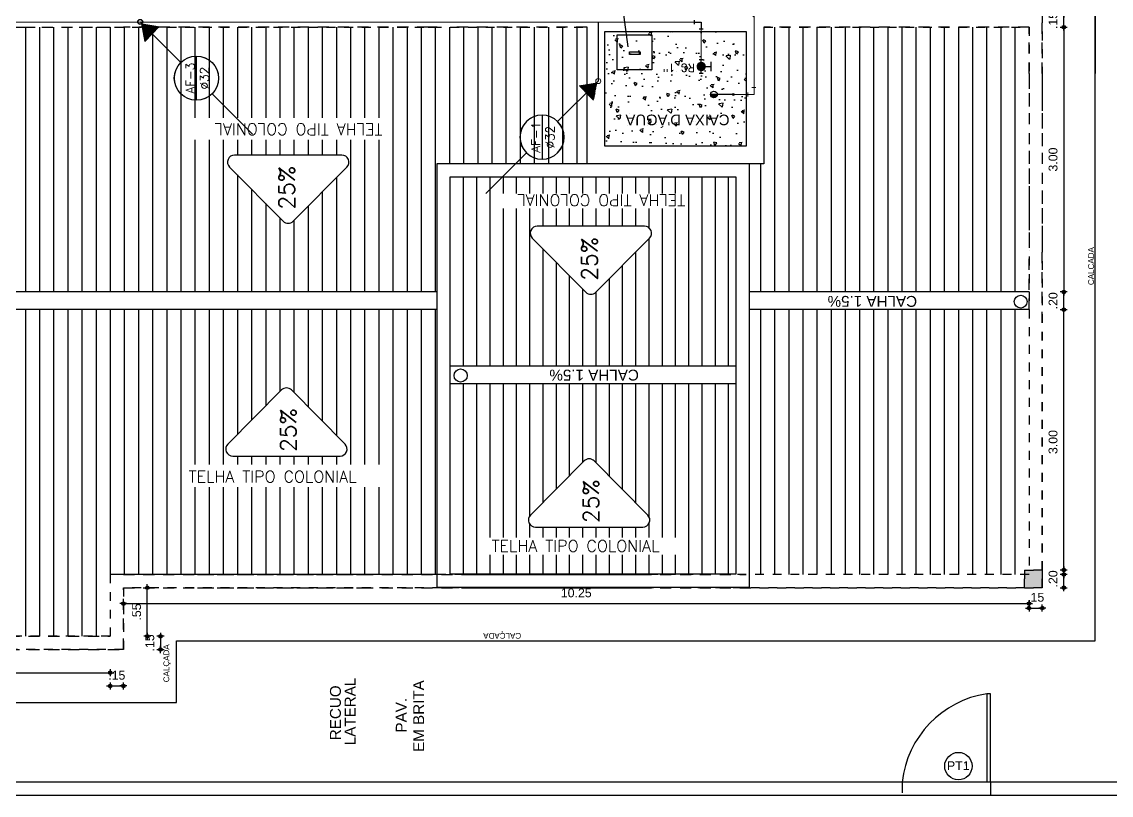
# Model space of a CAD drawing. Header units: millimetres. Extents: x 2426 to 2585, y 1215 to 1309.
# Drawn here: x 2520.18 to 2532.51, y 1295.84 to 1304.6 of the extents above; entities that cross this region are included whole.
import ezdxf
from ezdxf.enums import TextEntityAlignment as Align

# ---------------------------------------------------------------- set-up
doc = ezdxf.new("R2010")
doc.units = ezdxf.units.MM
for name, pattern in [('DASHED', [0.75, 0.5, -0.25]), ('HIDDEN', [0.375, 0.25, -0.125]), ('HIDDEN2', [0.1875, 0.125, -0.0625])]:
    doc.linetypes.add(name, pattern=pattern)
for name, color, linetype in [('02', 2, 'Continuous'), ('A-PEN-08', 8, 'Continuous'), ('A-PEN-B', 5, 'Continuous'), ('A-PEN-C', 4, 'Continuous'), ('A-PEN-G', 3, 'Continuous'), ('A-PEN-M', 6, 'Continuous'), ('CONEXAO_AG_FRIA', 3, 'Continuous'), ('CONEXÃO_HIDRÁULICA', 2, 'Continuous'), ('COTAS', 7, 'Continuous'), ('DIVERSOS', 4, 'Continuous'), ('HATCH', 8, 'Continuous'), ('proj', 8, 'HIDDEN'), ('SIMBOLOS_AGUA', 3, 'Continuous'), ('texto pequeno', 3, 'Continuous'), ('TEXTO2', 3, 'Continuous'), ('TUBULAÇÃO_HIDRÁULICA', 5, 'Continuous'), ('TXT_0', 7, 'Continuous')]:
    doc.layers.add(name, color=color, linetype=linetype)
doc.styles.add('ADITIVOCAD', font='ROMANS.shx')
doc.styles.add('CARIMBO_DADOS', font='arial.ttf', dxfattribs={"height": 0.1})
doc.styles.add('ROMANS', font='romans', dxfattribs={"height": 0.1})
doc.styles.add('SANSSERIF', font='sas_____.pfb', dxfattribs={"height": 1})
doc.dimstyles.new('COTAS_EXTERNAS', dxfattribs={"dimtxt": 0.1, "dimasz": 0.01, "dimexe": 0, "dimexo": 0, "dimgap": 0.07, "dimtad": 1, "dimzin": 5, "dimdsep": 46, "dimtxsty": 'CARIMBO_DADOS', "dimblk1": 'CIRCULOS', "dimblk2": 'CIRCULOS', "dimsah": 1, "dimcen": 0, "dimse1": 1, "dimse2": 1, "dimclrd": 8, "dimclre": 8, "dimclrt": 230, "dimadec": 0, "dimazin": 0, "dimtfac": 100, "dimtix": 1, "dimtmove": 2, "dimatfit": 3, "dimldrblk": 'CIRCULOS', "dimfxl": 0, "dimtolj": 1, "dimtzin": 5, "dimarcsym": 0})

# ---------------------------------------------------------------- blocks, each defined once
blk = doc.blocks.new('ADC_SETA3')
blk.add_lwpolyline([(-0.3034, 0), (0.3034, 0, 0.668179), (0.3317, 0.0683), (0.0283, 0.3746, 0.414214), (-0.0283, 0.3746), (-0.3317, 0.0683, 0.668179), (-0.3034, 0), (-0.3034, 0)], format="xyb")
blk = doc.blocks.new('CIRCULOS')
at = {"layer": 'A-PEN-M'}
for p, q in [((-4, 0), (4, 0)), ((0, 4), (0, -4))]:
    blk.add_line(p, q, dxfattribs=at)
for radius in [2, 1]:
    blk.add_circle((0, 0), radius, dxfattribs=at)
blk = doc.blocks.new('*D138')
at = {"layer": 'A-PEN-B', "color": 8, "lineweight": -2, "ltscale": 0.25, "transparency": 16777216}
blk.add_line((2515.04, 1297.227), (2521.17, 1297.227), dxfattribs=at)
at = {"layer": 'Defpoints', "color": 0, "ltscale": 0.25, "transparency": 16777216}
for p in [(2515.03, 1297.64), (2521.18, 1297.64), (2521.18, 1297.227)]:
    blk.add_point(p, dxfattribs=at)
at = {"layer": 'A-PEN-B', "color": 8, "lineweight": -2, "ltscale": 0.25, "transparency": 16777216, "xscale": 0.01, "yscale": 0.01, "zscale": 0.01, "rotation": 180}
blk.add_blockref('CIRCULOS', (2515.03, 1297.227), dxfattribs=at)
at = {"layer": 'A-PEN-B', "color": 8, "lineweight": -2, "ltscale": 0.25, "transparency": 16777216, "xscale": 0.01, "yscale": 0.01, "zscale": 0.01}
blk.add_blockref('CIRCULOS', (2521.18, 1297.227), dxfattribs=at)
at = {"layer": 'A-PEN-B', "color": 230, "ltscale": 0.25, "transparency": 16777216, "insert": (2518.105, 1297.348), "char_height": 0.1, "attachment_point": 5, "style": 'CARIMBO_DADOS'}
blk.add_mtext('\\A1;6.15', dxfattribs=at)
blk = doc.blocks.new('*D198')
at = {"layer": 'A-PEN-B', "color": 8, "lineweight": -2, "ltscale": 0.25, "transparency": 16777216}
blk.add_line((2521.6, 1297.65), (2521.6, 1298.18), dxfattribs=at)
at = {"layer": 'Defpoints', "color": 0, "ltscale": 0.25, "transparency": 16777216}
for p in [(2521.33, 1298.19), (2521.6, 1298.19), (2521.18, 1297.64)]:
    blk.add_point(p, dxfattribs=at)
at = {"layer": 'A-PEN-B', "color": 8, "lineweight": -2, "ltscale": 0.25, "transparency": 16777216, "xscale": 0.01, "yscale": 0.01, "zscale": 0.01}
for p, rotation in [((2521.6, 1298.19), 90), ((2521.6, 1297.64), 270)]:
    blk.add_blockref('CIRCULOS', p, dxfattribs=dict(at, rotation=rotation))
at = {"layer": 'A-PEN-B', "color": 230, "ltscale": 0.25, "transparency": 16777216, "insert": (2521.48, 1297.915), "char_height": 0.1, "attachment_point": 5, "rotation": 90, "style": 'CARIMBO_DADOS'}
blk.add_mtext('\\A1;.55', dxfattribs=at)
blk = doc.blocks.new('*D199')
at = {"layer": 'A-PEN-B', "color": 8, "lineweight": -2, "ltscale": 0.25, "transparency": 16777216}
blk.add_line((2521.34, 1298.01), (2531.57, 1298.01), dxfattribs=at)
at = {"layer": 'Defpoints', "color": 0, "ltscale": 0.25, "transparency": 16777216}
for p in [(2531.58, 1298.34), (2521.33, 1298.19), (2531.58, 1298.01)]:
    blk.add_point(p, dxfattribs=at)
at = {"layer": 'A-PEN-B', "color": 8, "lineweight": -2, "ltscale": 0.25, "transparency": 16777216, "xscale": 0.01, "yscale": 0.01, "zscale": 0.01, "rotation": 180}
blk.add_blockref('CIRCULOS', (2521.33, 1298.01), dxfattribs=at)
at = {"layer": 'A-PEN-B', "color": 8, "lineweight": -2, "ltscale": 0.25, "transparency": 16777216, "xscale": 0.01, "yscale": 0.01, "zscale": 0.01}
blk.add_blockref('CIRCULOS', (2531.58, 1298.01), dxfattribs=at)
at = {"layer": 'A-PEN-B', "color": 230, "ltscale": 0.25, "transparency": 16777216, "insert": (2526.455, 1298.131), "char_height": 0.1, "attachment_point": 5, "style": 'CARIMBO_DADOS'}
blk.add_mtext('\\A1;10.25', dxfattribs=at)
blk = doc.blocks.new('*D139')
at = {"layer": 'A-PEN-B', "color": 8, "lineweight": -2, "ltscale": 0.25, "transparency": 16777216}
blk.add_line((2531.973, 1298.35), (2531.973, 1301.33), dxfattribs=at)
at = {"layer": 'Defpoints', "color": 0, "ltscale": 0.25, "transparency": 16777216}
for p in [(2531.728, 1301.34), (2531.973, 1301.34), (2531.58, 1298.34)]:
    blk.add_point(p, dxfattribs=at)
at = {"layer": 'A-PEN-B', "color": 8, "lineweight": -2, "ltscale": 0.25, "transparency": 16777216, "xscale": 0.01, "yscale": 0.01, "zscale": 0.01}
for p, rotation in [((2531.973, 1301.34), 90), ((2531.973, 1298.34), 270)]:
    blk.add_blockref('CIRCULOS', p, dxfattribs=dict(at, rotation=rotation))
at = {"layer": 'A-PEN-B', "color": 230, "ltscale": 0.25, "transparency": 16777216, "insert": (2531.852, 1299.84), "char_height": 0.1, "attachment_point": 5, "rotation": 90, "style": 'CARIMBO_DADOS'}
blk.add_mtext('\\A1;3.00', dxfattribs=at)
blk = doc.blocks.new('*D200')
at = {"layer": 'A-PEN-B', "color": 8, "lineweight": -2, "ltscale": 0.25, "transparency": 16777216}
for p, q in [((2531.973, 1301.55), (2531.973, 1301.56)), ((2531.973, 1301.34), (2531.973, 1301.54)), ((2531.973, 1301.33), (2531.973, 1301.32))]:
    blk.add_line(p, q, dxfattribs=at)
at = {"layer": 'Defpoints', "color": 0, "ltscale": 0.25, "transparency": 16777216}
for p in [(2531.58, 1301.54), (2531.973, 1301.54), (2531.58, 1301.34)]:
    blk.add_point(p, dxfattribs=at)
at = {"layer": 'A-PEN-B', "color": 8, "lineweight": -2, "ltscale": 0.25, "transparency": 16777216, "xscale": 0.01, "yscale": 0.01, "zscale": 0.01}
for p, rotation in [((2531.973, 1301.54), 270), ((2531.973, 1301.34), 90)]:
    blk.add_blockref('CIRCULOS', p, dxfattribs=dict(at, rotation=rotation))
at = {"layer": 'A-PEN-B', "color": 230, "ltscale": 0.25, "transparency": 16777216, "insert": (2531.852, 1301.44), "char_height": 0.1, "attachment_point": 5, "rotation": 90, "style": 'CARIMBO_DADOS'}
blk.add_mtext('\\A1;.20', dxfattribs=at)
blk = doc.blocks.new('*D201')
at = {"layer": 'A-PEN-B', "color": 8, "lineweight": -2, "ltscale": 0.25, "transparency": 16777216}
blk.add_line((2531.973, 1304.53), (2531.973, 1301.55), dxfattribs=at)
at = {"layer": 'Defpoints', "color": 0, "ltscale": 0.25, "transparency": 16777216}
for p in [(2531.58, 1304.54), (2531.58, 1301.54), (2531.973, 1301.54)]:
    blk.add_point(p, dxfattribs=at)
at = {"layer": 'A-PEN-B', "color": 8, "lineweight": -2, "ltscale": 0.25, "transparency": 16777216, "xscale": 0.01, "yscale": 0.01, "zscale": 0.01}
for p, rotation in [((2531.973, 1304.54), 90), ((2531.973, 1301.54), 270)]:
    blk.add_blockref('CIRCULOS', p, dxfattribs=dict(at, rotation=rotation))
at = {"layer": 'A-PEN-B', "color": 230, "ltscale": 0.25, "transparency": 16777216, "insert": (2531.852, 1303.04), "char_height": 0.1, "attachment_point": 5, "rotation": 90, "style": 'CARIMBO_DADOS'}
blk.add_mtext('\\A1;3.00', dxfattribs=at)
blk = doc.blocks.new('*D140')
at = {"layer": 'A-PEN-B', "color": 8, "lineweight": -2, "ltscale": 0.25, "transparency": 16777216}
blk.add_line((2531.57, 1305.067), (2515.04, 1305.067), dxfattribs=at)
at = {"layer": 'Defpoints', "color": 0, "ltscale": 0.25, "transparency": 16777216}
for p in [(2515.03, 1305.067), (2515.03, 1304.54), (2531.58, 1304.54)]:
    blk.add_point(p, dxfattribs=at)
at = {"layer": 'A-PEN-B', "color": 8, "lineweight": -2, "ltscale": 0.25, "transparency": 16777216, "xscale": 0.01, "yscale": 0.01, "zscale": 0.01, "rotation": 180}
blk.add_blockref('CIRCULOS', (2515.03, 1305.067), dxfattribs=at)
at = {"layer": 'A-PEN-B', "color": 8, "lineweight": -2, "ltscale": 0.25, "transparency": 16777216, "xscale": 0.01, "yscale": 0.01, "zscale": 0.01}
blk.add_blockref('CIRCULOS', (2531.58, 1305.067), dxfattribs=at)
at = {"layer": 'A-PEN-B', "color": 230, "ltscale": 0.25, "transparency": 16777216, "insert": (2523.305, 1305.188), "char_height": 0.1, "attachment_point": 5, "style": 'CARIMBO_DADOS'}
blk.add_mtext('\\A1;16.55', dxfattribs=at)
blk = doc.blocks.new('*D202')
at = {"layer": 'A-PEN-B', "color": 8, "lineweight": -2, "ltscale": 0.25, "transparency": 16777216}
for p, q in [((2531.973, 1304.7), (2531.973, 1304.71)), ((2531.973, 1304.54), (2531.973, 1304.69)), ((2531.973, 1304.53), (2531.973, 1304.52))]:
    blk.add_line(p, q, dxfattribs=at)
at = {"layer": 'Defpoints', "color": 0, "ltscale": 0.25, "transparency": 16777216}
for p in [(2531.58, 1304.69), (2531.973, 1304.69), (2531.58, 1304.54)]:
    blk.add_point(p, dxfattribs=at)
at = {"layer": 'A-PEN-B', "color": 8, "lineweight": -2, "ltscale": 0.25, "transparency": 16777216, "xscale": 0.01, "yscale": 0.01, "zscale": 0.01}
for p, rotation in [((2531.973, 1304.69), 270), ((2531.973, 1304.54), 90)]:
    blk.add_blockref('CIRCULOS', p, dxfattribs=dict(at, rotation=rotation))
at = {"layer": 'A-PEN-B', "color": 230, "ltscale": 0.25, "transparency": 16777216, "insert": (2531.852, 1304.615), "char_height": 0.1, "attachment_point": 5, "rotation": 90, "style": 'CARIMBO_DADOS'}
blk.add_mtext('\\A1;.15', dxfattribs=at)
blk = doc.blocks.new('*D141')
at = {"layer": 'A-PEN-B', "color": 8, "lineweight": -2, "ltscale": 0.25, "transparency": 16777216}
for p, q in [((2531.57, 1305.07), (2531.56, 1305.07)), ((2531.58, 1305.07), (2531.73, 1305.07)), ((2531.74, 1305.07), (2531.75, 1305.07))]:
    blk.add_line(p, q, dxfattribs=at)
at = {"layer": 'Defpoints', "color": 0, "ltscale": 0.25, "transparency": 16777216}
for p in [(2531.73, 1305.07), (2531.73, 1304.543), (2531.58, 1304.393)]:
    blk.add_point(p, dxfattribs=at)
at = {"layer": 'A-PEN-B', "color": 8, "lineweight": -2, "ltscale": 0.25, "transparency": 16777216, "xscale": 0.01, "yscale": 0.01, "zscale": 0.01}
blk.add_blockref('CIRCULOS', (2531.58, 1305.07), dxfattribs=at)
at = {"layer": 'A-PEN-B', "color": 8, "lineweight": -2, "ltscale": 0.25, "transparency": 16777216, "xscale": 0.01, "yscale": 0.01, "zscale": 0.01, "rotation": 180}
blk.add_blockref('CIRCULOS', (2531.73, 1305.07), dxfattribs=at)
at = {"layer": 'A-PEN-B', "color": 230, "ltscale": 0.25, "transparency": 16777216, "insert": (2531.655, 1305.191), "char_height": 0.1, "attachment_point": 5, "style": 'CARIMBO_DADOS'}
blk.add_mtext('\\A1;.15', dxfattribs=at)
blk = doc.blocks.new('*D203')
at = {"layer": 'A-PEN-B', "color": 8, "lineweight": -2, "ltscale": 0.25, "transparency": 16777216}
for p, q in [((2521.75, 1297.65), (2521.75, 1297.66)), ((2521.75, 1297.64), (2521.75, 1297.49)), ((2521.75, 1297.48), (2521.75, 1297.47))]:
    blk.add_line(p, q, dxfattribs=at)
at = {"layer": 'Defpoints', "color": 0, "ltscale": 0.25, "transparency": 16777216}
for p in [(2521.18, 1297.64), (2521.33, 1297.49), (2521.75, 1297.49)]:
    blk.add_point(p, dxfattribs=at)
at = {"layer": 'A-PEN-B', "color": 8, "lineweight": -2, "ltscale": 0.25, "transparency": 16777216, "xscale": 0.01, "yscale": 0.01, "zscale": 0.01}
for p, rotation in [((2521.75, 1297.64), 270), ((2521.75, 1297.49), 90)]:
    blk.add_blockref('CIRCULOS', p, dxfattribs=dict(at, rotation=rotation))
at = {"layer": 'A-PEN-B', "color": 230, "ltscale": 0.25, "transparency": 16777216, "insert": (2521.629, 1297.565), "char_height": 0.1, "attachment_point": 5, "rotation": 90, "style": 'CARIMBO_DADOS'}
blk.add_mtext('\\A1;.15', dxfattribs=at)
blk = doc.blocks.new('*D204')
at = {"layer": 'A-PEN-B', "color": 8, "lineweight": -2, "ltscale": 0.25, "transparency": 16777216}
for p, q in [((2521.17, 1297.077), (2521.16, 1297.077)), ((2521.18, 1297.077), (2521.33, 1297.077)), ((2521.34, 1297.077), (2521.35, 1297.077))]:
    blk.add_line(p, q, dxfattribs=at)
at = {"layer": 'Defpoints', "color": 0, "ltscale": 0.25, "transparency": 16777216}
for p in [(2521.18, 1297.64), (2521.33, 1297.49), (2521.33, 1297.077)]:
    blk.add_point(p, dxfattribs=at)
at = {"layer": 'A-PEN-B', "color": 8, "lineweight": -2, "ltscale": 0.25, "transparency": 16777216, "xscale": 0.01, "yscale": 0.01, "zscale": 0.01}
blk.add_blockref('CIRCULOS', (2521.18, 1297.077), dxfattribs=at)
at = {"layer": 'A-PEN-B', "color": 8, "lineweight": -2, "ltscale": 0.25, "transparency": 16777216, "xscale": 0.01, "yscale": 0.01, "zscale": 0.01, "rotation": 180}
blk.add_blockref('CIRCULOS', (2521.33, 1297.077), dxfattribs=at)
at = {"layer": 'A-PEN-B', "color": 230, "ltscale": 0.25, "transparency": 16777216, "insert": (2521.255, 1297.198), "char_height": 0.1, "attachment_point": 5, "style": 'CARIMBO_DADOS'}
blk.add_mtext('\\A1;.15', dxfattribs=at)
blk = doc.blocks.new('*D205')
at = {"layer": 'A-PEN-B', "color": 8, "lineweight": -2, "ltscale": 0.25, "transparency": 16777216}
for p, q in [((2531.973, 1298.4), (2531.973, 1298.41)), ((2531.973, 1298.19), (2531.973, 1298.39)), ((2531.973, 1298.18), (2531.973, 1298.17))]:
    blk.add_line(p, q, dxfattribs=at)
at = {"layer": 'Defpoints', "color": 0, "ltscale": 0.25, "transparency": 16777216}
for p in [(2531.73, 1298.39), (2531.973, 1298.39), (2531.73, 1298.19)]:
    blk.add_point(p, dxfattribs=at)
at = {"layer": 'A-PEN-B', "color": 8, "lineweight": -2, "ltscale": 0.25, "transparency": 16777216, "xscale": 0.01, "yscale": 0.01, "zscale": 0.01}
for p, rotation in [((2531.973, 1298.39), 270), ((2531.973, 1298.19), 90)]:
    blk.add_blockref('CIRCULOS', p, dxfattribs=dict(at, rotation=rotation))
at = {"layer": 'A-PEN-B', "color": 230, "ltscale": 0.25, "transparency": 16777216, "insert": (2531.852, 1298.29), "char_height": 0.1, "attachment_point": 5, "rotation": 90, "style": 'CARIMBO_DADOS'}
blk.add_mtext('\\A1;.20', dxfattribs=at)
blk = doc.blocks.new('*D206')
at = {"layer": 'A-PEN-B', "color": 8, "lineweight": -2, "ltscale": 0.25, "transparency": 16777216}
for p, q in [((2531.57, 1297.96), (2531.56, 1297.96)), ((2531.58, 1297.96), (2531.73, 1297.96)), ((2531.74, 1297.96), (2531.75, 1297.96))]:
    blk.add_line(p, q, dxfattribs=at)
at = {"layer": 'Defpoints', "color": 0, "ltscale": 0.25, "transparency": 16777216}
for p in [(2531.58, 1298.34), (2531.73, 1298.29), (2531.73, 1297.96)]:
    blk.add_point(p, dxfattribs=at)
at = {"layer": 'A-PEN-B', "color": 8, "lineweight": -2, "ltscale": 0.25, "transparency": 16777216, "xscale": 0.01, "yscale": 0.01, "zscale": 0.01}
blk.add_blockref('CIRCULOS', (2531.58, 1297.96), dxfattribs=at)
at = {"layer": 'A-PEN-B', "color": 8, "lineweight": -2, "ltscale": 0.25, "transparency": 16777216, "xscale": 0.01, "yscale": 0.01, "zscale": 0.01, "rotation": 180}
blk.add_blockref('CIRCULOS', (2531.73, 1297.96), dxfattribs=at)
at = {"layer": 'A-PEN-B', "color": 230, "ltscale": 0.25, "transparency": 16777216, "insert": (2531.655, 1298.081), "char_height": 0.1, "attachment_point": 5, "style": 'CARIMBO_DADOS'}
blk.add_mtext('\\A1;.15', dxfattribs=at)
blk = doc.blocks.new('Adh_BalaoAf')
for p, q in [((0, 0), (0.65, 0)), ((1.8, 0), (1.15, 0))]:
    blk.add_line(p, q)
blk.add_circle((0.9, 0), 0.25)
blk = doc.blocks.new('Adh_Afn')
blk.add_line((-0.25, 0), (0.25, 0))
blk.add_circle((0, 0), 0.25)
at = {"flags": 8}
for tag, p in [('$AF', (0, 0.07)), ('$DIAM', (0, -0.091))]:
    blk.add_attdef(tag, text='', height=0.1, dxfattribs=at).set_placement(p, align=Align.MIDDLE)
blk = doc.blocks.new('Adh_hicol0')
for radius in [0.559, 0.515]:
    blk.add_circle((0, 0), radius)
blk = doc.blocks.new('ADH_TOR_BOIA')
for points in [[(-0.01, 0, 1), (0.01, 0, 1)], [(0.181, 0), (0.256, 0, 1)]]:
    blk.add_hatch(color=256).paths.add_polyline_path(points)
blk.add_line((0.01, 0), (0.256, 0))
for centre, radius in [((0, 0), 0.0103), ((0.219, 0), 0.0375)]:
    blk.add_circle(centre, radius)
blk = doc.blocks.new('Adh_acs_rg')
h = blk.add_hatch()
h.set_pattern_fill('_U', color=256, scale=0.002, angle=45, style=0, double=1)
h.set_pattern_definition([(45, (-7.4131718, -5.1711377), (-0.00141421356, 0.00141421356), []), (135, (-7.4131718, -5.1711377), (-0.00141421356, -0.00141421356), [])])
h.paths.add_polyline_path([(-0.046, 0, 1), (0.046, 0, 1)])
for p, q in [((-0.078, 0.022), (-0.078, -0.022)), ((0.053, 0.108), (-0.053, 0.108)), ((0, 0.046), (0, 0.108)), ((0.078, -0.022), (0.078, 0.022)), ((-0.078, 0), (-0.046, 0)), ((0.046, 0), (0.078, 0))]:
    blk.add_line(p, q)
blk.add_circle((0, 0), 0.046)
blk = doc.blocks.new('j90')
at = {"layer": 'CONEXÃO_HIDRÁULICA'}
for p, q in [((-0.075, -0.0225), (-0.075, 0.0225)), ((-0.075, 0), (0, 0)), ((-0.0225, -0.075), (0.0225, -0.075)), ((0, 0), (0, -0.075))]:
    blk.add_line(p, q, dxfattribs=at)

msp = doc.modelspace()

# ---------------------------------------------------------------- hatches: boundary and pattern name
at = {"layer": 'A-PEN-B', "linetype": 'HIDDEN2', "ltscale": 0.25}
h = msp.add_hatch(color=252, dxfattribs=at)
h.dxf.hatch_style = 1
h.paths.add_polyline_path([(2531.53, 1298.19), (2531.53, 1298.39), (2531.73, 1298.39), (2531.73, 1298.19)])
at = {"layer": 'DIVERSOS'}
h = msp.add_hatch(dxfattribs=at)
h.set_pattern_fill('AR-CONC', color=252, scale=0.002, angle=90, style=0)
h.set_pattern_definition([(140, (3825.05508, -66.50075), (0.03187817, 0.36436934), [0.0381, -0.4191]), (85, (3825.05508, -66.50075), (-0.382113286, -0.07048565), [0.03048, -0.33528]), (190.451, (3825.05774, -66.4704), (-0.350233376, 0.293885003), [0.03238, -0.35618]), (136.1842, (3824.9535, -66.50075), (0.08408466, 0.54215808), [0.05715, -0.62865]), (186.6356, (3824.9605, -66.4556), (-0.49485111, 0.47480847), [0.04857, -0.53427]), (81.184, (3824.9535, -66.50075), (-0.49485024, 0.47480921), [0.04572, -0.50292]), (111, (3824.97888, -66.44995), (0.204531037, 0.30322976), [0.0381, -0.4191]), (56, (3824.97888, -66.44995), (-0.36837593, 0.12360406), [0.03048, -0.33528]), (161.4514, (3824.99592, -66.4247), (-0.163845715, 0.42683298), [0.03238, -0.35618]), (127.5, (3825.05508, -66.50075), (-0.169110078, 0.0061772065), [0, -0.331216, 0, -0.34036, 0, -0.33655]), (97.5, (3825.05508, -66.50075), (-0.20036115, 0.133639325), [0, -0.194056, 0, -0.323596, 0, -0.12827]), (57.5, (3825.05508, -66.61404), (0.011457488, 0.27118119), [0, -0.127, 0, -0.39624, 0, -0.52578]), (47.5, (3825.05508, -66.66484), (-0.050852982, 0.296258363), [0, -0.1651, 0, -0.263144, 0, -0.37338])])
h.paths.add_polyline_path([(2526.78, 1304.49), (2528.38, 1304.49), (2528.38, 1303.19), (2526.78, 1303.19)])
edge = h.paths.add_edge_path()
edge.add_line((2526.78, 1304.49), (2526.795, 1304.377))
at = {"layer": 'HATCH', "lineweight": 18}
h = msp.add_hatch(dxfattribs=at)
h.set_pattern_fill('LINE,_O', color=5, scale=0.001, angle=248.4888)
h.set_pattern_definition([(248.48882318, (2337.9172998, 3534.6194713), (0.002953848728, -0.001164217631), [])])
h.paths.add_polyline_path([(2521.574, 1304.378), (2521.736, 1304.545), (2521.534, 1304.58)])
h = msp.add_hatch(dxfattribs=at)
h.set_pattern_fill('LINE,_O', color=5, scale=0.001, angle=428.4888)
h.set_pattern_definition([(68.48882318, (2710.306715, -926.0862436), (-0.002953848728, 0.001164217631), [])])
h.paths.add_polyline_path([(2526.65, 1303.709), (2526.488, 1303.876), (2526.69, 1303.91)])

# ---------------------------------------------------------------- linework, layer by layer
at = {"layer": '02', "color": 5, "lineweight": 18}
msp.add_circle((2526.704, 1303.929), 0.0284, dxfattribs=at)
at = {"layer": 'A-PEN-08', "color": 252, "linetype": 'DASHED', "ltscale": 7}
msp.add_arc((2531.278, 1295.861), 1.142, 98.7927, 173.5456, dxfattribs=at)
at = {"layer": 'A-PEN-B', "color": 252, "linetype": 'HIDDEN2'}
for p, q in [((2531.73, 1304.015), (2531.73, 1304.69)), ((2517.18, 1304.54), (2520.18, 1304.54)), ((2520.18, 1304.54), (2521.18, 1304.54)), ((2524.78, 1304.54), (2524.88, 1304.54)), ((2524.88, 1304.54), (2524.78, 1304.54)), ((2526.58, 1304.54), (2525.03, 1304.54)), ((2531.58, 1304.54), (2528.58, 1304.54)), ((2531.58, 1304.015), (2531.58, 1304.54)), ((2531.58, 1301.34), (2531.58, 1302.015)), ((2531.73, 1301.19), (2531.73, 1302.015)), ((2521.33, 1298.34), (2528.38, 1298.34)), ((2521.33, 1297.49), (2521.33, 1298.19)), ((2519.355, 1297.64), (2521.18, 1297.64)), ((2519.355, 1297.49), (2521.33, 1297.49))]:
    msp.add_line(p, q, dxfattribs=at)
at = {"layer": 'A-PEN-B', "color": 252, "linetype": 'HIDDEN2', "ltscale": 0.25}
for p, q in [((2531.73, 1304.69), (2531.73, 1298.19)), ((2515.03, 1304.54), (2526.58, 1304.54)), ((2515.03, 1304.54), (2526.58, 1304.54)), ((2528.58, 1304.54), (2531.58, 1304.54)), ((2528.58, 1304.54), (2531.58, 1304.54)), ((2531.58, 1304.54), (2531.58, 1298.34)), ((2531.58, 1304.54), (2531.58, 1298.34)), ((2531.73, 1298.19), (2531.73, 1301.19)), ((2531.73, 1298.39), (2531.53, 1298.39)), ((2531.53, 1298.39), (2531.53, 1298.19)), ((2531.73, 1298.19), (2531.73, 1298.39)), ((2531.58, 1298.34), (2521.18, 1298.34)), ((2521.18, 1298.34), (2521.18, 1297.64)), ((2521.18, 1298.34), (2521.18, 1297.64)), ((2524.88, 1298.34), (2521.18, 1298.34)), ((2521.18, 1298.34), (2521.18, 1297.64)), ((2531.58, 1298.34), (2528.412, 1298.34)), ((2531.73, 1298.19), (2521.33, 1298.19)), ((2521.33, 1298.19), (2521.33, 1297.49)), ((2528.53, 1298.19), (2531.73, 1298.19)), ((2521.18, 1297.64), (2515.03, 1297.64)), ((2521.18, 1297.64), (2515.03, 1297.64)), ((2521.33, 1297.49), (2514.88, 1297.49))]:
    msp.add_line(p, q, dxfattribs=at)
at = {"layer": 'A-PEN-B', "color": 252, "ltscale": 0.25}
for p, q in [((2520.22, 1304.54), (2520.22, 1301.54)), ((2520.38, 1304.54), (2520.38, 1301.54)), ((2520.54, 1304.54), (2520.54, 1301.54)), ((2520.7, 1304.54), (2520.7, 1301.54)), ((2520.7, 1304.54), (2520.7, 1301.54)), ((2520.86, 1304.54), (2520.86, 1301.54)), ((2520.86, 1304.54), (2520.86, 1301.54)), ((2521.02, 1304.54), (2521.02, 1301.54)), ((2521.18, 1304.54), (2521.18, 1301.54)), ((2521.34, 1304.54), (2521.34, 1301.54)), ((2521.5, 1304.54), (2521.5, 1301.54)), ((2521.5, 1304.54), (2521.5, 1301.54)), ((2521.66, 1304.54), (2521.66, 1301.54)), ((2521.66, 1304.54), (2521.66, 1301.54)), ((2521.82, 1304.54), (2521.82, 1301.54)), ((2521.98, 1304.54), (2521.98, 1301.54)), ((2522.14, 1304.54), (2522.14, 1303.512)), ((2522.3, 1304.54), (2522.3, 1303.512)), ((2522.3, 1304.54), (2522.3, 1303.512)), ((2522.46, 1304.54), (2522.46, 1303.512)), ((2522.46, 1304.54), (2522.46, 1303.512)), ((2522.62, 1304.54), (2522.62, 1303.512)), ((2522.78, 1304.54), (2522.78, 1303.512)), ((2522.94, 1304.54), (2522.94, 1303.512)), ((2522.94, 1304.54), (2522.94, 1303.512)), ((2523.1, 1304.54), (2523.1, 1303.512)), ((2523.1, 1304.54), (2523.1, 1303.512)), ((2523.26, 1304.54), (2523.26, 1303.512)), ((2523.26, 1304.54), (2523.26, 1303.512)), ((2523.42, 1304.54), (2523.42, 1303.512)), ((2523.58, 1304.54), (2523.58, 1303.512)), ((2523.58, 1304.54), (2523.58, 1303.512)), ((2523.74, 1304.54), (2523.74, 1303.512)), ((2523.74, 1304.54), (2523.74, 1303.512)), ((2523.9, 1304.54), (2523.9, 1303.512)), ((2523.9, 1304.54), (2523.9, 1303.512)), ((2524.06, 1304.54), (2524.06, 1303.512)), ((2524.22, 1304.54), (2524.22, 1303.512)), ((2524.22, 1304.54), (2524.22, 1303.512)), ((2524.38, 1304.54), (2524.38, 1301.54)), ((2524.38, 1304.54), (2524.38, 1301.54)), ((2524.54, 1304.54), (2524.54, 1301.54)), ((2524.54, 1304.54), (2524.54, 1301.54)), ((2524.7, 1304.54), (2524.7, 1301.54)), ((2524.86, 1304.54), (2524.86, 1301.54)), ((2524.86, 1304.54), (2524.86, 1301.54)), ((2525.02, 1304.54), (2525.02, 1302.995)), ((2525.02, 1304.54), (2525.02, 1302.995)), ((2525.18, 1304.54), (2525.18, 1302.995)), ((2525.18, 1304.54), (2525.18, 1302.995)), ((2525.34, 1304.54), (2525.34, 1302.995)), ((2525.5, 1304.54), (2525.5, 1302.995)), ((2525.66, 1304.54), (2525.66, 1302.995)), ((2525.66, 1304.54), (2525.66, 1302.995)), ((2525.82, 1304.54), (2525.82, 1302.995)), ((2525.82, 1304.54), (2525.82, 1302.995)), ((2525.98, 1304.54), (2525.98, 1302.995)), ((2526.14, 1304.54), (2526.14, 1302.995)), ((2526.3, 1304.54), (2526.3, 1302.995)), ((2526.46, 1304.54), (2526.46, 1302.995)), ((2526.46, 1304.54), (2526.46, 1302.995)), ((2528.7, 1304.54), (2528.7, 1301.54)), ((2528.86, 1304.54), (2528.86, 1301.54)), ((2528.86, 1304.54), (2528.86, 1301.54)), ((2529.02, 1304.54), (2529.02, 1301.54)), ((2529.02, 1304.54), (2529.02, 1301.54)), ((2529.18, 1304.54), (2529.18, 1301.54)), ((2529.34, 1304.54), (2529.34, 1301.54)), ((2529.5, 1304.54), (2529.5, 1301.54)), ((2529.66, 1304.54), (2529.66, 1301.54)), ((2529.66, 1304.54), (2529.66, 1301.54)), ((2529.82, 1304.54), (2529.82, 1301.54)), ((2529.82, 1304.54), (2529.82, 1301.54)), ((2529.98, 1304.54), (2529.98, 1301.54)), ((2530.14, 1304.54), (2530.14, 1301.54)), ((2530.3, 1304.54), (2530.3, 1301.54)), ((2530.46, 1304.54), (2530.46, 1301.54)), ((2530.46, 1304.54), (2530.46, 1301.54)), ((2530.62, 1304.54), (2530.62, 1301.54)), ((2530.62, 1304.54), (2530.62, 1301.54)), ((2530.78, 1304.54), (2530.78, 1301.54)), ((2530.94, 1304.54), (2530.94, 1301.54)), ((2531.1, 1304.54), (2531.1, 1301.54)), ((2531.26, 1304.54), (2531.26, 1301.54)), ((2531.42, 1304.54), (2531.42, 1301.54)), ((2522.14, 1303.265), (2522.14, 1301.54)), ((2522.3, 1303.265), (2522.3, 1301.54)), ((2522.3, 1303.265), (2522.3, 1301.54)), ((2522.46, 1303.265), (2522.46, 1301.54)), ((2522.46, 1303.265), (2522.46, 1301.54)), ((2522.62, 1303.265), (2522.62, 1303.091)), ((2522.78, 1303.265), (2522.78, 1303.091)), ((2522.94, 1303.265), (2522.94, 1303.091)), ((2522.94, 1303.265), (2522.94, 1303.091)), ((2523.1, 1303.265), (2523.1, 1303.091)), ((2523.1, 1303.265), (2523.1, 1303.091)), ((2523.26, 1303.265), (2523.26, 1303.091)), ((2523.26, 1303.265), (2523.26, 1303.091)), ((2523.42, 1303.265), (2523.42, 1303.091)), ((2523.58, 1303.265), (2523.58, 1303.091)), ((2523.58, 1303.265), (2523.58, 1303.091)), ((2523.74, 1303.265), (2523.74, 1303.091)), ((2523.74, 1303.265), (2523.74, 1303.091)), ((2523.9, 1303.265), (2523.9, 1301.54)), ((2523.9, 1303.265), (2523.9, 1301.54)), ((2524.06, 1303.265), (2524.06, 1301.54)), ((2524.22, 1303.265), (2524.22, 1301.54)), ((2524.22, 1303.265), (2524.22, 1301.54)), ((2526.58, 1302.99), (2526.58, 1303.19)), ((2528.54, 1302.99), (2528.54, 1301.54)), ((2522.62, 1302.865), (2522.62, 1301.54)), ((2523.74, 1302.834), (2523.74, 1301.54)), ((2523.74, 1302.834), (2523.74, 1301.54)), ((2525.03, 1298.343), (2525.03, 1302.845)), ((2525.18, 1300.698), (2525.18, 1302.845)), ((2525.33, 1300.698), (2525.33, 1302.845)), ((2525.48, 1300.698), (2525.48, 1302.845)), ((2525.63, 1302.657), (2525.63, 1302.845)), ((2525.78, 1302.657), (2525.78, 1302.845)), ((2525.93, 1302.657), (2525.93, 1302.845)), ((2526.08, 1302.657), (2526.08, 1302.845)), ((2526.23, 1302.657), (2526.23, 1302.845)), ((2526.38, 1302.657), (2526.38, 1302.845)), ((2526.53, 1302.657), (2526.53, 1302.845)), ((2526.68, 1302.657), (2526.68, 1302.845)), ((2526.83, 1302.657), (2526.83, 1302.845)), ((2526.98, 1302.657), (2526.98, 1302.845)), ((2527.13, 1302.657), (2527.13, 1302.845)), ((2527.13, 1302.657), (2527.13, 1302.845)), ((2527.28, 1302.657), (2527.28, 1302.845)), ((2527.28, 1302.657), (2527.28, 1302.845)), ((2527.43, 1302.657), (2527.43, 1302.845)), ((2527.43, 1302.657), (2527.43, 1302.845)), ((2527.58, 1302.657), (2527.58, 1302.845)), ((2527.73, 1300.698), (2527.73, 1302.845)), ((2527.88, 1300.698), (2527.88, 1302.845)), ((2528.03, 1300.698), (2528.03, 1302.845)), ((2528.18, 1300.698), (2528.18, 1302.845)), ((2522.78, 1302.704), (2522.78, 1301.54)), ((2523.58, 1302.673), (2523.58, 1301.54)), ((2523.58, 1302.673), (2523.58, 1301.54)), ((2522.94, 1302.542), (2522.94, 1301.54)), ((2522.94, 1302.542), (2522.94, 1301.54)), ((2523.42, 1302.511), (2523.42, 1301.54)), ((2525.63, 1300.698), (2525.63, 1302.486)), ((2525.78, 1300.698), (2525.78, 1302.486)), ((2525.93, 1300.698), (2525.93, 1302.486)), ((2526.08, 1302.286), (2526.08, 1302.486)), ((2526.23, 1302.286), (2526.23, 1302.486)), ((2526.38, 1302.286), (2526.38, 1302.486)), ((2526.53, 1302.286), (2526.53, 1302.486)), ((2526.68, 1302.286), (2526.68, 1302.486)), ((2526.83, 1302.286), (2526.83, 1302.486)), ((2526.98, 1302.286), (2526.98, 1302.486)), ((2527.13, 1302.286), (2527.13, 1302.486)), ((2527.13, 1302.286), (2527.13, 1302.486)), ((2527.28, 1302.267), (2527.28, 1302.486)), ((2527.28, 1302.267), (2527.28, 1302.486)), ((2527.43, 1300.698), (2527.43, 1302.486)), ((2527.43, 1300.698), (2527.43, 1302.486)), ((2527.58, 1300.698), (2527.58, 1302.486)), ((2523.1, 1302.381), (2523.1, 1301.54)), ((2523.1, 1302.381), (2523.1, 1301.54)), ((2523.26, 1302.349), (2523.26, 1301.54)), ((2523.26, 1302.349), (2523.26, 1301.54)), ((2527.28, 1300.698), (2527.28, 1302.145)), ((2527.28, 1300.698), (2527.28, 1302.145)), ((2526.08, 1300.698), (2526.08, 1302.026)), ((2527.13, 1300.698), (2527.13, 1301.994)), ((2527.13, 1300.698), (2527.13, 1301.994)), ((2526.23, 1300.698), (2526.23, 1301.875)), ((2526.98, 1300.698), (2526.98, 1301.842)), ((2526.38, 1300.698), (2526.38, 1301.723)), ((2526.83, 1300.698), (2526.83, 1301.691)), ((2524.88, 1301.54), (2515.03, 1301.54)), ((2526.53, 1300.698), (2526.53, 1301.572)), ((2526.68, 1300.698), (2526.68, 1301.539)), ((2531.58, 1301.54), (2528.412, 1301.54)), ((2524.88, 1301.34), (2515.03, 1301.34)), ((2520.22, 1301.34), (2520.22, 1297.64)), ((2520.38, 1301.34), (2520.38, 1297.64)), ((2520.54, 1301.34), (2520.54, 1297.64)), ((2520.7, 1301.34), (2520.7, 1297.64)), ((2520.7, 1301.34), (2520.7, 1297.64)), ((2520.86, 1301.34), (2520.86, 1297.64)), ((2520.86, 1301.34), (2520.86, 1297.64)), ((2521.02, 1301.34), (2521.02, 1297.64)), ((2521.18, 1301.34), (2521.18, 1298.34)), ((2521.34, 1301.34), (2521.34, 1298.34)), ((2521.5, 1301.34), (2521.5, 1298.34)), ((2521.5, 1301.34), (2521.5, 1298.34)), ((2521.66, 1301.34), (2521.66, 1298.34)), ((2521.66, 1301.34), (2521.66, 1298.34)), ((2521.82, 1301.34), (2521.82, 1298.34)), ((2521.98, 1301.34), (2521.98, 1298.34)), ((2522.14, 1301.34), (2522.14, 1299.587)), ((2522.3, 1301.34), (2522.3, 1299.587)), ((2522.3, 1301.34), (2522.3, 1299.587)), ((2522.46, 1301.34), (2522.46, 1299.587)), ((2522.46, 1301.34), (2522.46, 1299.587)), ((2522.62, 1301.34), (2522.62, 1299.927)), ((2522.78, 1301.34), (2522.78, 1300.089)), ((2522.94, 1301.34), (2522.94, 1300.25)), ((2522.94, 1301.34), (2522.94, 1300.25)), ((2523.1, 1301.34), (2523.1, 1300.412)), ((2523.1, 1301.34), (2523.1, 1300.412)), ((2523.26, 1301.34), (2523.26, 1300.402)), ((2523.26, 1301.34), (2523.26, 1300.402)), ((2523.42, 1301.34), (2523.42, 1300.241)), ((2523.58, 1301.34), (2523.58, 1300.079)), ((2523.58, 1301.34), (2523.58, 1300.079)), ((2523.74, 1301.34), (2523.74, 1299.918)), ((2523.74, 1301.34), (2523.74, 1299.918)), ((2523.9, 1301.34), (2523.9, 1299.587)), ((2523.9, 1301.34), (2523.9, 1299.587)), ((2524.06, 1301.34), (2524.06, 1299.587)), ((2524.22, 1301.34), (2524.22, 1299.587)), ((2524.22, 1301.34), (2524.22, 1299.587)), ((2524.38, 1301.34), (2524.38, 1298.34)), ((2524.38, 1301.34), (2524.38, 1298.34)), ((2524.54, 1301.34), (2524.54, 1298.34)), ((2524.54, 1301.34), (2524.54, 1298.34)), ((2524.7, 1301.34), (2524.7, 1298.34)), ((2524.86, 1301.34), (2524.86, 1298.34)), ((2524.86, 1301.34), (2524.86, 1298.34)), ((2531.58, 1301.34), (2528.412, 1301.34)), ((2528.54, 1301.34), (2528.54, 1298.34)), ((2528.7, 1301.34), (2528.7, 1298.34)), ((2528.86, 1301.34), (2528.86, 1298.34)), ((2528.86, 1301.34), (2528.86, 1298.34)), ((2529.02, 1301.34), (2529.02, 1298.34)), ((2529.02, 1301.34), (2529.02, 1298.34)), ((2529.18, 1301.34), (2529.18, 1298.34)), ((2529.34, 1301.34), (2529.34, 1298.34)), ((2529.5, 1301.34), (2529.5, 1298.34)), ((2529.66, 1301.34), (2529.66, 1298.34)), ((2529.66, 1301.34), (2529.66, 1298.34)), ((2529.82, 1301.34), (2529.82, 1298.34)), ((2529.82, 1301.34), (2529.82, 1298.34)), ((2529.98, 1301.34), (2529.98, 1298.34)), ((2530.14, 1301.34), (2530.14, 1298.34)), ((2530.3, 1301.34), (2530.3, 1298.34)), ((2530.46, 1301.34), (2530.46, 1298.34)), ((2530.46, 1301.34), (2530.46, 1298.34)), ((2530.62, 1301.34), (2530.62, 1298.34)), ((2530.62, 1301.34), (2530.62, 1298.34)), ((2530.78, 1301.34), (2530.78, 1298.34)), ((2530.94, 1301.34), (2530.94, 1298.34)), ((2531.1, 1301.34), (2531.1, 1298.34)), ((2531.26, 1301.34), (2531.26, 1298.34)), ((2531.42, 1301.34), (2531.42, 1298.34)), ((2528.262, 1300.698), (2525.03, 1300.698)), ((2528.262, 1300.498), (2525.03, 1300.498)), ((2525.18, 1298.343), (2525.18, 1300.498)), ((2525.33, 1298.343), (2525.33, 1300.498)), ((2525.48, 1298.757), (2525.48, 1300.498)), ((2525.63, 1298.757), (2525.63, 1300.498)), ((2525.78, 1298.757), (2525.78, 1300.498)), ((2525.93, 1299.005), (2525.93, 1300.498)), ((2526.08, 1299.157), (2526.08, 1300.498)), ((2526.23, 1299.309), (2526.23, 1300.498)), ((2526.38, 1299.46), (2526.38, 1300.498)), ((2526.53, 1299.612), (2526.53, 1300.498)), ((2526.68, 1299.604), (2526.68, 1300.498)), ((2526.83, 1299.452), (2526.83, 1300.498)), ((2526.98, 1299.301), (2526.98, 1300.498)), ((2527.13, 1299.149), (2527.13, 1300.498)), ((2527.13, 1299.149), (2527.13, 1300.498)), ((2527.28, 1298.992), (2527.28, 1300.498)), ((2527.28, 1298.992), (2527.28, 1300.498)), ((2527.43, 1298.757), (2527.43, 1300.498)), ((2527.43, 1298.757), (2527.43, 1300.498)), ((2527.58, 1298.757), (2527.58, 1300.498)), ((2527.73, 1298.343), (2527.73, 1300.498)), ((2527.88, 1298.343), (2527.88, 1300.498)), ((2528.03, 1298.343), (2528.03, 1300.498)), ((2528.18, 1298.343), (2528.18, 1300.498)), ((2522.62, 1299.681), (2522.62, 1299.587)), ((2522.78, 1299.681), (2522.78, 1299.587)), ((2522.94, 1299.681), (2522.94, 1299.587)), ((2522.94, 1299.681), (2522.94, 1299.587)), ((2523.1, 1299.681), (2523.1, 1299.587)), ((2523.1, 1299.681), (2523.1, 1299.587)), ((2523.26, 1299.681), (2523.26, 1299.587)), ((2523.26, 1299.681), (2523.26, 1299.587)), ((2523.42, 1299.681), (2523.42, 1299.587)), ((2523.58, 1299.681), (2523.58, 1299.587)), ((2523.58, 1299.681), (2523.58, 1299.587)), ((2523.74, 1299.681), (2523.74, 1299.587)), ((2523.74, 1299.681), (2523.74, 1299.587)), ((2522.14, 1299.328), (2522.14, 1298.34)), ((2522.3, 1299.328), (2522.3, 1298.34)), ((2522.3, 1299.328), (2522.3, 1298.34)), ((2522.46, 1299.328), (2522.46, 1298.34)), ((2522.46, 1299.328), (2522.46, 1298.34)), ((2522.62, 1299.328), (2522.62, 1298.34)), ((2522.78, 1299.328), (2522.78, 1298.34)), ((2522.94, 1299.328), (2522.94, 1298.34)), ((2522.94, 1299.328), (2522.94, 1298.34)), ((2523.1, 1299.328), (2523.1, 1298.34)), ((2523.1, 1299.328), (2523.1, 1298.34)), ((2523.26, 1299.328), (2523.26, 1298.34)), ((2523.26, 1299.328), (2523.26, 1298.34)), ((2523.42, 1299.328), (2523.42, 1298.34)), ((2523.58, 1299.328), (2523.58, 1298.34)), ((2523.58, 1299.328), (2523.58, 1298.34)), ((2523.74, 1299.328), (2523.74, 1298.34)), ((2523.74, 1299.328), (2523.74, 1298.34)), ((2523.9, 1299.328), (2523.9, 1298.34)), ((2523.9, 1299.328), (2523.9, 1298.34)), ((2524.06, 1299.328), (2524.06, 1298.34)), ((2524.22, 1299.328), (2524.22, 1298.34)), ((2524.22, 1299.328), (2524.22, 1298.34)), ((2525.93, 1298.757), (2525.93, 1298.909)), ((2526.08, 1298.757), (2526.08, 1298.877)), ((2526.23, 1298.757), (2526.23, 1298.877)), ((2526.38, 1298.757), (2526.38, 1298.877)), ((2526.53, 1298.757), (2526.53, 1298.877)), ((2526.68, 1298.757), (2526.68, 1298.877)), ((2526.83, 1298.757), (2526.83, 1298.877)), ((2526.98, 1298.757), (2526.98, 1298.877)), ((2527.13, 1298.757), (2527.13, 1298.877)), ((2527.13, 1298.757), (2527.13, 1298.877)), ((2527.28, 1298.757), (2527.28, 1298.922)), ((2527.28, 1298.757), (2527.28, 1298.922)), ((2525.48, 1298.343), (2525.48, 1298.562)), ((2525.63, 1298.343), (2525.63, 1298.562)), ((2525.78, 1298.343), (2525.78, 1298.562)), ((2525.93, 1298.343), (2525.93, 1298.562)), ((2526.08, 1298.343), (2526.08, 1298.562)), ((2526.23, 1298.343), (2526.23, 1298.562)), ((2526.38, 1298.343), (2526.38, 1298.562)), ((2526.53, 1298.343), (2526.53, 1298.562)), ((2526.68, 1298.343), (2526.68, 1298.562)), ((2526.83, 1298.343), (2526.83, 1298.562)), ((2526.98, 1298.343), (2526.98, 1298.562)), ((2527.13, 1298.343), (2527.13, 1298.562)), ((2527.13, 1298.343), (2527.13, 1298.562)), ((2527.28, 1298.343), (2527.28, 1298.562)), ((2527.28, 1298.343), (2527.28, 1298.562)), ((2527.43, 1298.343), (2527.43, 1298.562)), ((2527.43, 1298.343), (2527.43, 1298.562)), ((2527.58, 1298.343), (2527.58, 1298.562)), ((2528.38, 1298.34), (2528.38, 1298.34)), ((2514.88, 1296.89), (2521.93, 1296.89))]:
    msp.add_line(p, q, dxfattribs=at)
at = {"layer": 'A-PEN-B', "color": 5, "linetype": 'HIDDEN2'}
msp.add_line((2524.78, 1304.54), (2521.33, 1304.54), dxfattribs=at)
at = {"layer": 'A-PEN-B', "color": 5, "ltscale": 0.25}
msp.add_line((2526.703, 1304.596), (2526.704, 1303.929), dxfattribs=at)
at = {"layer": 'A-PEN-B', "color": 252}
msp.add_line((2521.93, 1296.89), (2521.93, 1297.59), dxfattribs=at)
at = {"layer": 'A-PEN-B'}
for p, q in [((2511.38, 1295.99), (2541.08, 1295.99)), ((2511.23, 1295.84), (2541.23, 1295.84))]:
    msp.add_line(p, q, dxfattribs=at)
at = {"layer": 'A-PEN-B', "color": 3}
msp.add_line((2531.144, 1295.99), (2531.144, 1295.84), dxfattribs=at)
at = {"layer": 'A-PEN-B', "color": 252}
for points in [[(2520.18, 1305.29), (2532.33, 1305.29), (2532.33, 1304.015)], [(2521.93, 1297.59), (2532.33, 1297.59), (2532.33, 1305.29)]]:
    msp.add_lwpolyline(points, dxfattribs=at)
at = {"layer": 'A-PEN-B', "color": 252, "ltscale": 0.25}
msp.add_lwpolyline([(2528.58, 1304.54), (2528.58, 1302.99), (2526.58, 1302.99), (2526.58, 1304.54)], dxfattribs=at)
for points in [[(2526.78, 1303.19), (2526.78, 1304.49), (2528.38, 1304.49), (2528.38, 1303.19)], [(2526.917, 1304.055), (2526.917, 1304.452), (2527.309, 1304.452), (2527.309, 1304.055)], [(2527.058, 1304.229), (2527.058, 1304.259), (2527.178, 1304.259), (2527.178, 1304.229)], [(2524.88, 1298.194), (2524.88, 1302.995), (2528.412, 1302.995), (2528.412, 1298.194)], [(2525.03, 1298.343), (2525.03, 1302.845), (2528.262, 1302.845), (2528.262, 1298.343)]]:
    msp.add_lwpolyline(points, close=True, dxfattribs=at)
at = {"layer": 'A-PEN-B', "color": 252, "linetype": 'HIDDEN2', "ltscale": 0.25}
msp.add_lwpolyline([(2531.53, 1298.19), (2531.53, 1298.39), (2531.73, 1298.39), (2531.73, 1298.19)], close=True, dxfattribs=at)
at = {"layer": 'A-PEN-B', "color": 252, "linetype": 'HIDDEN2'}
msp.add_lwpolyline([(2521.33, 1298.19), (2528.53, 1298.19)], dxfattribs=at)
at = {"layer": 'A-PEN-B', "color": 252, "ltscale": 0.25}
for centre, radius in [((2531.486, 1301.431), 0.0727), ((2525.147, 1300.593), 0.0746)]:
    msp.add_circle(centre, radius, dxfattribs=at)
at = {"layer": 'A-PEN-C', "color": 252, "linetype": 'HIDDEN2'}
for p, q in [((2531.58, 1304.015), (2531.58, 1302.015)), ((2531.73, 1304.015), (2531.73, 1302.015)), ((2522.167, 1298.34), (2524.167, 1298.34)), ((2525.274, 1298.34), (2527.274, 1298.34)), ((2522.167, 1298.19), (2524.167, 1298.19)), ((2525.274, 1298.19), (2527.274, 1298.19))]:
    msp.add_line(p, q, dxfattribs=at)
at = {"layer": 'A-PEN-C', "color": 252}
msp.add_circle((2530.78, 1296.17), 0.155, dxfattribs=at)
at = {"layer": 'A-PEN-G', "color": 252}
msp.add_lwpolyline([(2531.144, 1295.99), (2531.144, 1296.99), (2531.104, 1296.99), (2531.104, 1295.99)], close=True, dxfattribs=at)
at = {"layer": 'A-PEN-M', "color": 3, "linetype": 'HIDDEN2'}
for p, q in [((2530.144, 1295.99), (2530.144, 1295.84)), ((2531.144, 1295.99), (2531.144, 1295.84))]:
    msp.add_line(p, q, dxfattribs=at)
at = {"layer": 'CONEXÃO_HIDRÁULICA', "color": 5, "lineweight": 18}
msp.add_line((2528.444, 1303.855), (2528.489, 1303.855), dxfattribs=at)
msp.add_lwpolyline([(2528.399, 1303.755), (2528.399, 1303.8), (2528.399, 1303.777), (2528.467, 1303.777), (2528.467, 1303.855)], dxfattribs=at)
at = {"layer": 'DIVERSOS', "color": 5, "lineweight": 18}
msp.add_lwpolyline([(2521.534, 1304.58), (2521.574, 1304.378), (2521.736, 1304.545)], dxfattribs=at)
at = {"layer": 'proj', "color": 252, "linetype": 'ByBlock'}
msp.add_line((2526.947, 1305.001), (2527.038, 1304.315), dxfattribs=at)
at = {"layer": 'TUBULAÇÃO_HIDRÁULICA', "color": 5, "lineweight": 18}
for p, q in [((2528.467, 1304.719), (2528.467, 1303.777)), ((2527.87, 1304.596), (2515.761, 1304.596)), ((2527.87, 1304.172), (2527.87, 1304.596))]:
    msp.add_line(p, q, dxfattribs=at)
at = {"layer": 'TUBULAÇÃO_HIDRÁULICA', "color": 252, "lineweight": 18}
msp.add_line((2528.399, 1303.777), (2528.233, 1303.777), dxfattribs=at)

# ---------------------------------------------------------------- block references
at = {"layer": 'CONEXÃO_HIDRÁULICA', "color": 5, "lineweight": 18, "xscale": -1, "rotation": 270}
msp.add_blockref('Adh_acs_rg', (2527.87, 1304.094), dxfattribs=at)
at = {"layer": 'COTAS', "color": 5, "lineweight": 18}
msp.add_blockref('j90', (2527.87, 1304.596), dxfattribs=at)
at = {"layer": 'DIVERSOS', "color": 5, "lineweight": 18}
for p, rotation in [((2528.467, 1304.653), 135), ((2521.52, 1304.599), 314.9999999999999)]:
    msp.add_blockref('Adh_BalaoAf', p, dxfattribs=dict(at, rotation=rotation))
ref = msp.add_blockref('Adh_Afn', (2522.156, 1303.962), dxfattribs=dict(at, rotation=90))
ref.add_attrib('$AF', 'AF-3', dxfattribs={"layer": 'TXT_0', "height": 0.1, "rotation": 90, "style": 'ADITIVOCAD', "flags": 8}).set_placement((2522.086, 1303.962), align=Align.MIDDLE)
ref.add_attrib('$DIAM', '%%C32', dxfattribs={"layer": 'TXT_0', "height": 0.1, "rotation": 90, "style": 'ADITIVOCAD', "flags": 8}).set_placement((2522.247, 1303.962), align=Align.MIDDLE)
at = {"layer": 'DIVERSOS', "color": 5, "lineweight": 18, "xscale": -1, "rotation": 44.99999999999984}
msp.add_blockref('Adh_BalaoAf', (2526.704, 1303.929), dxfattribs=at)
at = {"layer": 'DIVERSOS', "color": 5, "lineweight": 18}
ref = msp.add_blockref('Adh_Afn', (2526.068, 1303.293), dxfattribs=dict(at, xscale=-1, rotation=90))
ref.add_attrib('$AF', 'AF-1', dxfattribs={"layer": 'TXT_0', "height": 0.1, "rotation": 90, "style": 'ADITIVOCAD', "flags": 8}).set_placement((2525.998, 1303.293), align=Align.MIDDLE)
ref.add_attrib('$DIAM', '%%C32', dxfattribs={"layer": 'TXT_0', "height": 0.1, "rotation": 90, "style": 'ADITIVOCAD', "flags": 8}).set_placement((2526.159, 1303.293), align=Align.MIDDLE)
at = {"layer": 'DIVERSOS', "color": 252, "xscale": 2, "yscale": 2, "zscale": 2, "rotation": 179.9999999999999}
for p in [(2523.195, 1303.091), (2526.621, 1302.286)]:
    msp.add_blockref('ADC_SETA3', p, dxfattribs=at)
at = {"layer": 'DIVERSOS', "color": 252, "xscale": 2, "yscale": 2, "zscale": 2}
for p in [(2523.175, 1299.681), (2526.601, 1298.877)]:
    msp.add_blockref('ADC_SETA3', p, dxfattribs=at)
at = {"layer": 'SIMBOLOS_AGUA', "color": 5, "lineweight": 18, "rotation": 180}
msp.add_blockref('ADH_TOR_BOIA', (2528.233, 1303.777), dxfattribs=at)
at = {"layer": 'TUBULAÇÃO_HIDRÁULICA', "color": 252, "lineweight": 18, "xscale": 0.0500000000001819, "yscale": 0.0500000000001819, "zscale": 0.0500000000001819, "rotation": 270}
msp.add_blockref('Adh_hicol0', (2521.52, 1304.599), dxfattribs=at)

# ---------------------------------------------------------------- texts
at = {"layer": 'A-PEN-C', "color": 252, "insert": (2530.779, 1296.174), "char_height": 0.1, "attachment_point": 5, "rotation": 0.1076, "style": 'CARIMBO_DADOS'}
msp.add_mtext('PT1', dxfattribs=at)
at = {"layer": 'CONEXAO_AG_FRIA', "color": 252, "lineweight": 18, "style": 'ROMANS'}
msp.add_text('RG 1"', height=0.09, rotation=180, dxfattribs=at).set_placement((2527.799, 1304.124))
at = {"layer": 'texto pequeno', "color": 252, "style": 'SANSSERIF'}
msp.add_text("CAIXA D'ÁGUA", height=0.12, rotation=180, dxfattribs=at).set_placement((2528.19, 1303.549))
at = {"layer": 'TEXTO2', "color": 252, "ltscale": 0.4, "style": 'ADITIVOCAD'}
for s, height, rotation, p in [('TELHA TIPO COLONIAL', 0.13122, 180, (2524.262, 1303.449)), ('25%%%', 0.18, 90, (2523.269, 1302.474)), ('TELHA TIPO COLONIAL', 0.13122, 180, (2527.688, 1302.645)), ('25%%%', 0.18, 90, (2526.695, 1301.669)), ('25%%%', 0.18, 90, (2523.286, 1299.729)), ('25%%%', 0.18, 90, (2526.712, 1298.924))]:
    msp.add_text(s, height=height, rotation=rotation, dxfattribs=at).set_placement(p)
at = {"layer": 'TEXTO2', "color": 252, "style": 'SANSSERIF'}
for s, height, rotation, p in [('CALÇADA', 0.0652, 90, (2532.314, 1301.618)), ('CALHA 1.5%%%', 0.12312, 180, (2530.313, 1301.495)), ('CALHA 1.5%%%', 0.12312, 180, (2527.164, 1300.66)), ('CALÇADA', 0.0652, 180, (2525.832, 1297.678)), ('CALÇADA', 0.0652, 90, (2521.848, 1297.119)), ('LATERAL', 0.1231, 90, (2523.957, 1296.406)), ('EM BRITA', 0.1231, 90, (2524.733, 1296.33)), ('RECUO', 0.1231, 90, (2523.791, 1296.463)), ('PAV.', 0.1231, 90, (2524.536, 1296.55))]:
    msp.add_text(s, height=height, rotation=rotation, dxfattribs=at).set_placement(p)
at = {"layer": 'TEXTO2', "color": 252, "ltscale": 0.4, "style": 'ADITIVOCAD'}
for p in [(2522.068, 1299.383), (2525.497, 1298.598)]:
    msp.add_text('TELHA TIPO COLONIAL', height=0.13122, dxfattribs=at).set_placement(p)

# ---------------------------------------------------------------- dimensions: what is measured, and where the dimension line sits
at = {"layer": 'A-PEN-B', "color": 252, "ltscale": 0.25}
for base, p1, p2, angle, picture, middle in [((2515.03, 1305.067), (2531.58, 1304.54), (2515.03, 1304.54), 180, '*D140', (2523.305, 1305.188)), ((2531.73, 1305.07), (2531.58, 1304.393), (2531.73, 1304.543), 180, '*D141', (2531.655, 1305.191)), ((2531.973, 1304.69), (2531.58, 1304.54), (2531.58, 1304.69), 90, '*D202', (2531.852, 1304.615)), ((2531.973, 1301.54), (2531.58, 1304.54), (2531.58, 1301.54), 90, '*D201', (2531.852, 1303.04)), ((2531.973, 1301.54), (2531.58, 1301.34), (2531.58, 1301.54), 90, '*D200', (2531.852, 1301.44)), ((2531.973, 1301.34), (2531.58, 1298.34), (2531.728, 1301.34), 90, '*D139', (2531.852, 1299.84)), ((2531.973, 1298.39), (2531.73, 1298.19), (2531.73, 1298.39), 90, '*D205', (2531.852, 1298.29)), ((2531.58, 1298.01), (2521.33, 1298.19), (2531.58, 1298.34), 180, '*D199', (2526.455, 1298.131)), ((2531.73, 1297.96), (2531.58, 1298.34), (2531.73, 1298.29), 180, '*D206', (2531.655, 1298.081)), ((2521.6, 1298.19), (2521.18, 1297.64), (2521.33, 1298.19), 90, '*D198', (2521.48, 1297.915)), ((2521.18, 1297.227), (2515.03, 1297.64), (2521.18, 1297.64), 180, '*D138', (2518.105, 1297.348)), ((2521.33, 1297.077), (2521.18, 1297.64), (2521.33, 1297.49), 180, '*D204', (2521.255, 1297.198)), ((2521.75, 1297.49), (2521.18, 1297.64), (2521.33, 1297.49), 90, '*D203', (2521.629, 1297.565))]:
    dim = msp.add_linear_dim(base=base, p1=p1, p2=p2, angle=angle, dimstyle='COTAS_EXTERNAS', override={"dimfxl": 0}, dxfattribs=at)
    dim.commit()
    dim.dimension.update_dxf_attribs({"geometry": picture, "text_midpoint": middle})

doc.saveas('drawing.dxf')
